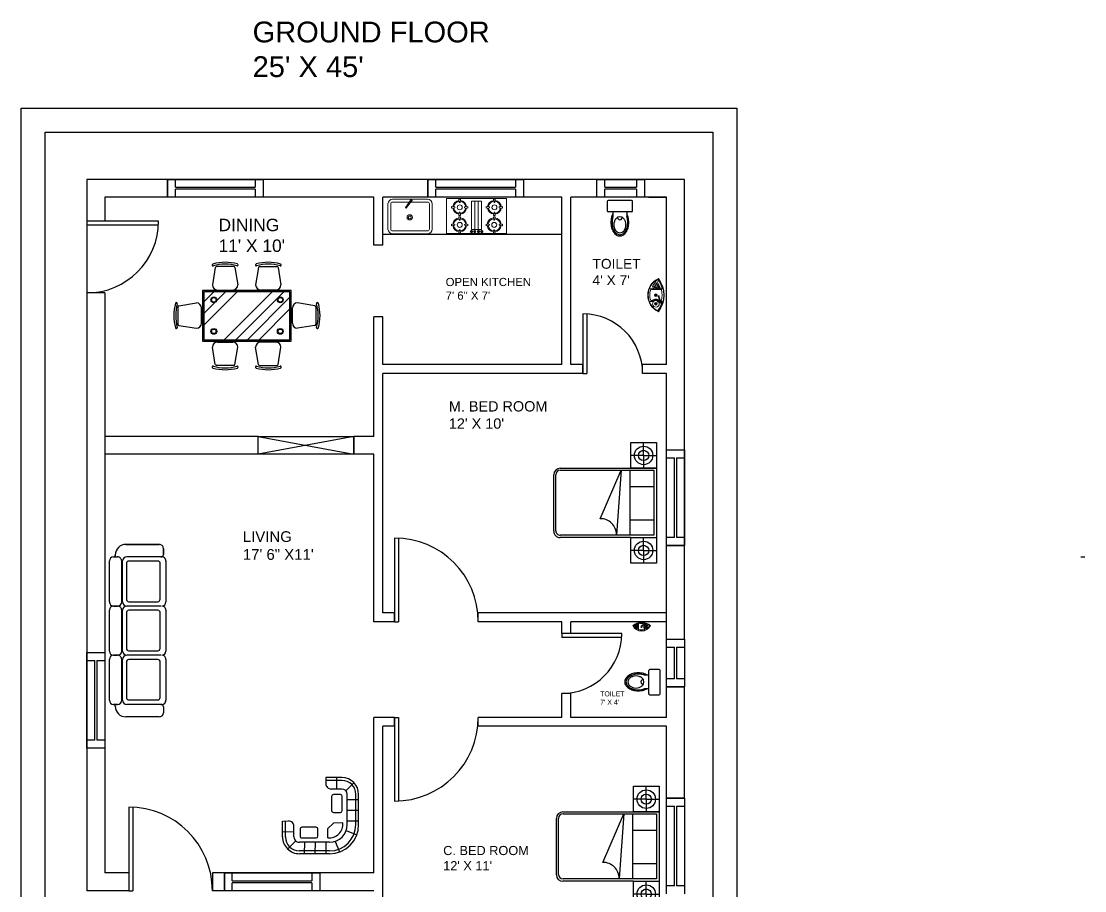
# Model space of a CAD drawing. Header units: inches. Extents: x 2776 to 3310, y 2223 to 2889.
# Drawn here: x 2776 to 3310, y 2452 to 2889 of the extents above; entities that cross this region are included whole.
import ezdxf

# ---------------------------------------------------------------- set-up
doc = ezdxf.new("R2010")
doc.units = ezdxf.units.IN
for name, color, linetype in [('doors', 5, 'Continuous'), ('venti', 1, 'Continuous'), ('windows', 3, 'Continuous')]:
    doc.layers.add(name, color=color, linetype=linetype)
doc.styles.get("Standard").update_dxf_attribs({"font": 'arial.ttf'})

# ---------------------------------------------------------------- blocks, each defined once
blk = doc.blocks.new('A$C44022395')
for p, q in [((0, 0.688), (0, 0.504)), ((0.487, 0.708), (0.02, 0.708)), ((0.507, 0.504), (0.507, 0.688)), ((0.487, 0.484), (0.02, 0.484)), ((0.113, 0.484), (0.113, 0.389)), ((0.389, 0.484), (0.389, 0.391)), ((0.252, 0.385), (0.207, 0.373)), ((0.296, 0.373), (0.252, 0.385)), ((0.195, 0.04), (0.252, 0.024)), ((0.207, 0.073), (0.252, 0.062)), ((0.252, 0.062), (0.296, 0.073)), ((0.252, 0.024), (0.308, 0.04))]:
    blk.add_line(p, q)
for centre, radius, start, end in [((0.02, 0.688), 0.02, 90, 180), ((0.487, 0.688), 0.02, 0, 90), ((0.02, 0.504), 0.02, 180, 270), ((0.366, 0.302), 0.291, 150.4483, 164.652), ((0.134, 0.302), 0.291, 15.348, 28.5058), ((0.487, 0.504), 0.02, 270, 0), ((0.478, 0.271), 0.407, 164.652, 180), ((0.478, 0.271), 0.407, 180, 195.348), ((0.48, 0.271), 0.386, 165.1916, 180), ((0.48, 0.271), 0.386, 180, 194.8084), ((0.367, 0.301), 0.269, 161.3359, 165.1916), ((0.346, 0.223), 0.215, 162.7734, 180), ((0.346, 0.223), 0.215, 180, 197.2266), ((0.3, 0.238), 0.166, 143.1832, 162.7734), ((0.27, 0.259), 0.13, 118.958, 143.1832), ((0.252, 0.369), 0.0451, 174.4043, 5.5957), ((0.233, 0.259), 0.13, 36.8168, 61.042), ((0.204, 0.238), 0.166, 17.2266, 36.8168), ((0.158, 0.223), 0.215, 0, 17.2266), ((0.158, 0.223), 0.215, 342.7734, 0), ((0.136, 0.301), 0.269, 14.8084, 19.6606), ((0.024, 0.271), 0.386, 0, 14.8084), ((0.024, 0.271), 0.386, 345.1916, 0), ((0.022, 0.271), 0.407, 0, 15.348), ((0.022, 0.271), 0.407, 344.652, 0), ((0.366, 0.24), 0.291, 195.348, 213.5296), ((0.367, 0.241), 0.269, 194.8084, 212.5477), ((0.295, 0.193), 0.206, 213.5296, 237.9903), ((0.296, 0.196), 0.185, 212.5477, 237.0167), ((0.3, 0.209), 0.166, 197.2266, 216.8168), ((0.27, 0.187), 0.13, 216.8168, 241.042), ((0.25, 0.122), 0.122, 237.9903, 270), ((0.25, 0.122), 0.122, 270, 302.0097), ((0.233, 0.187), 0.13, 298.958, 323.1832), ((0.207, 0.196), 0.185, 302.9833, 327.4523), ((0.205, 0.193), 0.206, 302.0097, 326.4704), ((0.204, 0.209), 0.166, 323.1832, 342.7734), ((0.136, 0.241), 0.269, 327.4523, 345.1916), ((0.134, 0.24), 0.291, 326.4704, 344.652)]:
    blk.add_arc(centre, radius, start, end)
blk = doc.blocks.new('A$C5B032A53')
at = {"lineweight": 5}
for p, q in [((60, 444), (509, 444)), ((286, 422), (224, 339)), ((296, 412), (236, 331)), ((0, 60), (0, 384)), ((36, 60), (36, 384)), ((60, 408), (275, 408)), ((224, 339), (236, 331)), ((293, 408), (509, 408)), ((533, 384), (533, 60)), ((569, 384), (569, 60)), ((509, 36), (60, 36)), ((509, 0), (60, 0))]:
    blk.add_line(p, q, dxfattribs=at)
for centre, radius in [((299, 426), 13.7), ((299, 426), 7.24), ((280, 211), 34), ((280, 211), 18)]:
    blk.add_circle(centre, radius, dxfattribs=at)
for centre, radius, start, end in [((60, 384), 60, 90, 180), ((509, 384), 60, 360, 90), ((60, 384), 24, 90, 180), ((509, 384), 24, 360, 90), ((60, 60), 60, 180, 270), ((60, 60), 24, 180, 270), ((509, 60), 24, 270, 0), ((509, 60), 60, 270, 0)]:
    blk.add_arc(centre, radius, start, end, dxfattribs=at)
blk = doc.blocks.new('A$C65997121')
for p, q in [((0, 1.5, -0.169), (0, 2, -0.169)), ((0, 2, -0.169), (0.5, 2, -0.169)), ((0, 1.5, -0.169), (0, 2, -0.169)), ((0, 2, -0.169), (0.5, 2, -0.169)), ((0.25, 1.75, -0.169), (0.25, 1.988, -0.169)), ((0.5, 2, -0.169), (1.755, 2, -0.169)), ((0.5, 2, -0.169), (1.512, 2, -0.169)), ((0.5, 2, -0.169), (1.512, 2, -0.169)), ((0.5, 0.125, -0.169), (0.5, 2, -0.169)), ((0.5, 2, -0.169), (0.5, 1.5, -0.169)), ((0.538, 1.488, -0.169), (0.538, 1.952, -0.169)), ((0.538, 1.952, -0.169), (1.805, 1.952, -0.169)), ((0.86, 1.952, -0.169), (0.86, 1.488, -0.169)), ((1.512, 2, -0.169), (2.35, 2, -0.169)), ((1.512, 2, -0.169), (2.35, 2, -0.169)), ((1.512, 1.952, -0.169), (1.512, 1.488, -0.169)), ((1.805, 1.952, -0.169), (1.805, 1.488, -0.169)), ((1.85, 2, -0.169), (2.35, 2, -0.169)), ((1.85, 1.5, -0.169), (1.85, 2, -0.169)), ((2.1, 1.75, -0.169), (2.1, 1.988, -0.169)), ((2.35, 2, -0.169), (2.35, 1.5, -0.169)), ((2.35, 2, -0.169), (2.35, 1.5, -0.169)), ((2.35, 2, -0.169), (2.35, 1.5, -0.169)), ((0.25, 1.75, -0.169), (0.012, 1.75, -0.169)), ((0.25, 1.75, -0.169), (0.25, 1.512, -0.169)), ((0.25, 1.75, -0.169), (0.488, 1.75, -0.169)), ((2.1, 1.75, -0.169), (1.862, 1.75, -0.169)), ((2.1, 1.75, -0.169), (2.338, 1.75, -0.169)), ((2.1, 1.75, -0.169), (2.1, 1.512, -0.169)), ((0.5, 1.5, -0.169), (0, 1.5, -0.169)), ((0.5, 1.5, -0.169), (0, 1.5, -0.169)), ((0.5, 0.125, -0.169), (0.5, 1.5, -0.169)), ((1.805, 1.488, -0.169), (0.538, 1.488, -0.169)), ((0.538, 0.128, -0.169), (0.538, 1.488, -0.169)), ((1.805, 1.488, -0.169), (1.805, 0.128, -0.169)), ((2.35, 1.5, -0.169), (1.85, 1.5, -0.169)), ((2.35, 1.5, -0.169), (1.85, 1.5, -0.169)), ((1.85, 1.5, -0.169), (1.85, 0.125, -0.169)), ((2.35, 1.5, -0.169), (1.85, 1.5, -0.169)), ((1.85, 1.5, -0.169), (1.85, 0.125, -0.169)), ((1.483, 0.905, -0.506), (0.538, 1.31, -0.506)), ((0.538, 1.31, -0.506), (1.797, 1.222, -0.506)), ((1.717, 0.04, -0.169), (0.625, 0.04, -0.169)), ((1.725, 0, -0.169), (0.625, 0, -0.169)), ((1.725, 0, -0.169), (0.625, 0, -0.169))]:
    blk.add_line(p, q)
for centre, radius in [((0.25, 1.75, -0.169), 0.18), ((2.1, 1.75, -0.169), 0.18), ((0.25, 1.75, -0.169), 0.1), ((2.1, 1.75, -0.169), 0.1)]:
    blk.add_circle(centre, radius)
for centre, radius, start, end in [((1.793, 0.911, -0.506), 0.311, 89.3268, 181.1229), ((0.625, 0.125, -0.169), 0.125, 179.9939, 269.9939), ((0.625, 0.125, -0.169), 0.125, 179.9939, 269.9939), ((0.625, 0.128, -0.169), 0.0875, 179.9939, 269.9939), ((1.717, 0.128, -0.169), 0.0875, 269.9939, 359.9939), ((1.725, 0.125, -0.169), 0.125, 269.9939, 359.9939), ((1.725, 0.125, -0.169), 0.125, 269.9939, 359.9939)]:
    blk.add_arc(centre, radius, start, end)
blk = doc.blocks.new('A$C0E9251F2')
for p, q in [((0.202, 0.69), (0.702, 0.69)), ((0.202, 0.69), (0.702, 0.69)), ((0.802, 0.69), (1.302, 0.69)), ((0.802, 0.69), (1.302, 0.69)), ((1.402, 0.69), (1.902, 0.69)), ((1.402, 0.69), (1.902, 0.69)), ((0.13, 0.618), (0.15, 0.618)), ((0.13, 0.618), (0.152, 0.618)), ((0.152, 0.64), (0.152, 0.59)), ((0.152, 0.59), (0.152, 0.64)), ((0.152, 0.618), (0.152, 0.64)), ((0.152, 0.64), (0.152, 0.618)), ((0.202, 0.54), (0.702, 0.54)), ((0.203, 0.528), (0.702, 0.528)), ((0.752, 0.64), (0.752, 0.59)), ((0.752, 0.59), (0.752, 0.64)), ((0.802, 0.54), (1.302, 0.54)), ((0.803, 0.528), (1.302, 0.528)), ((1.352, 0.64), (1.352, 0.59)), ((1.352, 0.59), (1.352, 0.64)), ((1.402, 0.54), (1.902, 0.54)), ((1.402, 0.528), (1.902, 0.528)), ((1.952, 0.64), (1.952, 0.59)), ((1.952, 0.64), (1.952, 0.618)), ((1.952, 0.618), (1.974, 0.618)), ((1.974, 0.618), (1.954, 0.618)), ((0, 0.081), (0, 0.488)), ((0, 0.081), (0, 0.488)), ((0.152, 0.061), (0.152, 0.478)), ((0.153, 0.061), (0.153, 0.478)), ((0.206, 0.452), (0.206, 0.1)), ((0.67, 0.482), (0.236, 0.482)), ((0.7, 0.1), (0.7, 0.452)), ((0.752, 0.061), (0.752, 0.478)), ((0.752, 0.061), (0.752, 0.478)), ((0.806, 0.452), (0.806, 0.1)), ((1.27, 0.482), (0.836, 0.482)), ((1.3, 0.1), (1.3, 0.452)), ((1.352, 0.061), (1.352, 0.478)), ((1.352, 0.061), (1.352, 0.478)), ((1.405, 0.452), (1.405, 0.1)), ((1.87, 0.482), (1.435, 0.482)), ((1.9, 0.1), (1.9, 0.452)), ((1.952, 0.061), (1.952, 0.478)), ((2.104, 0.081), (2.104, 0.488)), ((2.104, 0.488), (2.104, 0.081)), ((0.122, 0.031), (0.05, 0.031)), ((0.122, 0.031), (0.05, 0.031)), ((0.236, 0.07), (0.67, 0.07)), ((0.836, 0.07), (1.27, 0.07)), ((1.435, 0.07), (1.87, 0.07)), ((1.982, 0.031), (2.054, 0.031)), ((2.054, 0.031), (1.982, 0.031)), ((0.702, 0), (0.203, 0)), ((0.702, 0), (0.203, 0)), ((1.302, 0), (0.803, 0)), ((1.302, 0), (0.803, 0)), ((1.902, 0), (1.402, 0)), ((1.902, 0), (1.402, 0))]:
    blk.add_line(p, q)
for centre, radius, start, end in [((0.202, 0.64), 0.05, 90, 180), ((0.202, 0.64), 0.05, 90, 180), ((0.702, 0.64), 0.05, 0, 90), ((0.702, 0.64), 0.05, 0, 90), ((0.802, 0.64), 0.05, 90, 180), ((0.802, 0.64), 0.05, 90, 180), ((1.302, 0.64), 0.05, 0, 90), ((1.302, 0.64), 0.05, 0, 90), ((1.402, 0.64), 0.05, 90, 180), ((1.402, 0.64), 0.0495, 89.7806, 180.5298), ((1.902, 0.64), 0.05, 0, 90), ((1.902, 0.64), 0.05, 0, 90), ((0.13, 0.488), 0.13, 90, 180), ((0.13, 0.488), 0.13, 90, 180), ((0.202, 0.59), 0.05, 180, 270), ((0.203, 0.478), 0.05, 90, 180), ((0.702, 0.59), 0.05, 270, 0), ((0.702, 0.478), 0.05, 0, 90), ((0.802, 0.59), 0.05, 180, 270), ((0.803, 0.478), 0.05, 90, 180), ((1.302, 0.59), 0.05, 270, 0), ((1.302, 0.478), 0.05, 0, 90), ((1.402, 0.59), 0.05, 180, 270), ((1.402, 0.478), 0.05, 90, 180), ((1.902, 0.59), 0.05, 270, 0), ((1.902, 0.478), 0.05, 0, 90), ((1.974, 0.488), 0.13, 0, 90), ((1.974, 0.488), 0.13, 0, 90), ((0.236, 0.452), 0.03, 90, 180), ((0.67, 0.452), 0.03, 0, 90), ((0.836, 0.452), 0.03, 90, 180), ((1.27, 0.452), 0.03, 0, 90), ((1.435, 0.452), 0.03, 90, 180), ((1.87, 0.452), 0.03, 0, 90), ((0.05, 0.081), 0.05, 180, 270), ((0.05, 0.081), 0.05, 180, 270), ((0.122, 0.061), 0.03, 270, 0), ((0.122, 0.061), 0.03, 270, 0), ((0.203, 0.052), 0.0517, 169.8745, 269.229), ((0.203, 0.05), 0.05, 180, 270), ((0.236, 0.1), 0.03, 180, 270), ((0.67, 0.1), 0.03, 270, 0), ((0.702, 0.05), 0.05, 270, 0), ((0.702, 0.05), 0.05, 270, 0), ((0.803, 0.05), 0.0505, 180.5269, 269.7817), ((0.803, 0.05), 0.05, 180, 270), ((0.836, 0.1), 0.03, 180, 270), ((1.27, 0.1), 0.03, 270, 0), ((1.302, 0.05), 0.05, 270, 0), ((1.302, 0.05), 0.05, 270, 0), ((1.402, 0.05), 0.05, 180, 270), ((1.402, 0.05), 0.05, 180, 270), ((1.435, 0.1), 0.03, 180, 270), ((1.87, 0.1), 0.03, 270, 0), ((1.901, 0.051), 0.0515, 270.6673, 10.435), ((1.902, 0.05), 0.05, 270, 0), ((1.982, 0.061), 0.03, 180, 270), ((1.982, 0.061), 0.03, 180, 270), ((2.054, 0.081), 0.05, 270, 0), ((2.054, 0.081), 0.05, 270, 0)]:
    blk.add_arc(centre, radius, start, end)
blk = doc.blocks.new('A$C199426D1')
for p, q in [((-499, 362), (-544, 87)), ((-209, 379), (-479, 379)), ((-189, 362), (-144, 87)), ((183, 362), (138, 87)), ((203, 379), (473, 379)), ((492, 362), (538, 87)), ((-700, 0), (-700, -800)), ((700, 0), (-700, 0)), ((-464, 7), (-224, 7)), ((458, 7), (218, 7)), ((700, -800), (700, 0)), ((-680, -179), (-521, -20)), ((-680, -20), (-680, -780)), ((-680, -547), (-153, -20)), ((680, -20), (-680, -20)), ((-481, -164), (-337, -20)), ((-361, -780), (399, -20)), ((-177, -780), (583, -20)), ((7, -780), (680, -107)), ((680, -780), (680, -20)), ((-1090, -262), (-1090, -533)), ((-1073, -243), (-798, -197)), ((-718, -517), (-718, -277)), ((-680, -363), (-507, -190)), ((192, -780), (680, -292)), ((718, -517), (718, -277)), ((1073, -243), (798, -197)), ((1090, -262), (1090, -533)), ((-1073, -552), (-798, -597)), ((1073, -552), (798, -597)), ((-700, -800), (700, -800)), ((-680, -780), (680, -780)), ((-464, -814), (-224, -814)), ((458, -814), (218, -814)), ((-499, -1169), (-544, -894)), ((-189, -1169), (-144, -894)), ((183, -1169), (138, -894)), ((492, -1169), (538, -894)), ((-209, -1186), (-479, -1186)), ((203, -1186), (473, -1186))]:
    blk.add_line(p, q)
for centre, radius in [((-523, -148), 45.4), ((-523, -148), 35.4), ((527, -148), 45.4), ((527, -148), 35.4), ((-523, -646), 45.4), ((-523, -646), 35.4), ((527, -646), 45.4), ((527, -646), 35.4)]:
    blk.add_circle(centre, radius)
for centre, radius, start, end in [((-534, 403), 15, 105.4901, 284.2842), ((-344, -280), 724, 74.4701, 105.577), ((-344, -280), 694, 74.4325, 105.5675), ((-479, 359), 20, 90, 170.6717), ((-209, 359), 20, 9.3283, 90), ((-154, 403), 15, 255.7158, 74.5099), ((148, 403), 15, 105.4901, 284.2842), ((338, -280), 724, 74.423, 105.5299), ((338, -280), 694, 74.4325, 105.5675), ((203, 359), 20, 90, 170.6717), ((473, 359), 20, 9.3283, 90), ((528, 403), 15, 255.7158, 74.5099), ((-464, 87), 80, 180, 270), ((-224, 87), 80, 270, 0), ((218, 87), 80, 180, 270), ((458, 87), 80, 270, 0), ((-431, -397), 724, 164.4701, 195.577), ((-1114, -207), 15, 345.7158, 164.5099), ((-431, -397), 694, 164.4325, 195.5675), ((-1070, -262), 20, 99.3283, 180), ((-798, -277), 80, 0, 90), ((798, -277), 80, 90, 180), ((1070, -262), 20, 0, 80.6717), ((1114, -207), 15, 15.4901, 194.2842), ((431, -397), 694, 344.4325, 15.5675), ((431, -397), 724, 344.423, 15.5299), ((-1114, -587), 15, 195.4901, 14.2842), ((-1070, -533), 20, 180, 260.6717), ((-798, -517), 80, 270, 0), ((798, -517), 80, 180, 270), ((1070, -533), 20, 279.3283, 0), ((1114, -587), 15, 165.7158, 344.5099), ((-464, -894), 80, 90, 180), ((-224, -894), 80, 0, 90), ((218, -894), 80, 90, 180), ((458, -894), 80, 0, 90), ((-479, -1166), 20, 189.3283, 270), ((-209, -1166), 20, 270, 350.6717), ((203, -1166), 20, 189.3283, 270), ((473, -1166), 20, 270, 350.6717), ((-534, -1210), 15, 75.7158, 254.5099), ((-344, -527), 724, 254.423, 285.5299), ((-344, -527), 694, 254.4325, 285.5675), ((-154, -1210), 15, 285.4901, 104.2842), ((148, -1210), 15, 75.7158, 254.5099), ((338, -527), 724, 254.4701, 285.577), ((338, -527), 694, 254.4325, 285.5675), ((528, -1210), 15, 285.4901, 104.2842)]:
    blk.add_arc(centre, radius, start, end)
blk = doc.blocks.new('A$C0BCD5431')
at = {"linetype": 'Continuous'}
for p, q in [((2628, 4268), (940, 4268)), ((742, 3540), (290, 3993)), ((2628, 4108), (940, 4108)), ((2628, 3628), (940, 3628)), ((2957, 3573), (3201, 4165)), ((0, 3328), (0, 2432)), ((160, 3328), (160, 2431)), ((640, 3328), (640, 2730)), ((952, 3249), (952, 2849)), ((1852, 3349), (1052, 3349)), ((1952, 2849), (1952, 3249)), ((3573, 2957), (4165, 3201)), ((1052, 2749), (1852, 2749)), ((2545, 2855), (2855, 2545)), ((3628, 2628), (3628, 940)), ((4108, 2628), (4108, 940)), ((4268, 2628), (4268, 940)), ((2780, 1880), (2780, 1080)), ((3280, 1980), (2880, 1980)), ((3380, 1080), (3380, 1880)), ((3328, 640), (2730, 640)), ((2880, 980), (3280, 980)), ((3540, 742), (3993, 290)), ((3328, 160), (2431, 160)), ((3328, 0), (2432, 0))]:
    blk.add_line(p, q, dxfattribs=at)
for p, q in [((1236, 4268), (1240, 3628)), ((1836, 4268), (1840, 3628)), ((2436, 4268), (2440, 3628)), ((15, 3032), (655, 3028)), ((2542, 3373), (2545, 2855)), ((0, 2432), (338, 2430)), ((3373, 2542), (2855, 2545)), ((4268, 2436), (3628, 2440)), ((4268, 1836), (3628, 1840)), ((4268, 1236), (3628, 1240)), ((3032, 15), (3028, 655)), ((2432, 0), (2430, 338))]:
    blk.add_line(p, q)
for centre, radius, start, end in [((940, 3328), 940, 90, 180), ((2628, 2628), 1640, 0, 90), ((940, 3328), 780, 90, 180), ((940, 3328), 300, 90, 180), ((2628, 2628), 1480, 0, 90), ((2628, 2628), 1000, 0, 90), ((1052, 3249), 100, 90, 180), ((1852, 3249), 100, 0, 90), ((2628, 2628), 750, 353.36007, 96.63993), ((340, 2730), 300, 269.64814, 0), ((1052, 2849), 100, 180, 270), ((1852, 2849), 100, 270, 0), ((2880, 1880), 100, 90, 180), ((3280, 1880), 100, 0, 90), ((2730, 340), 300, 90, 180.35186), ((2880, 1080), 100, 180, 270), ((3280, 1080), 100, 270, 0), ((3328, 940), 300, 270, 0), ((3328, 940), 780, 270, 0), ((3328, 940), 940, 270, 0)]:
    blk.add_arc(centre, radius, start, end, dxfattribs=at)
blk = doc.blocks.new('A$C57CF26DA')
at = {"lineweight": 5}
for p, q in [((0, 0), (0, 420)), ((720, 420), (0, 420)), ((167, 413), (147, 413)), ((147, 413), (152, 373)), ((162, 373), (167, 413)), ((300, 391), (300, 49)), ((300, 391), (420, 391)), ((340, 391), (340, 49)), ((380, 391), (380, 49)), ((420, 391), (420, 49)), ((584, 413), (564, 413)), ((564, 413), (569, 373)), ((579, 373), (584, 413)), ((720, 0), (720, 420)), ((99, 320), (59, 325)), ((59, 325), (59, 305)), ((59, 305), (99, 310)), ((99, 310), (99, 320)), ((152, 257), (147, 217)), ((152, 373), (162, 373)), ((162, 257), (152, 257)), ((167, 217), (162, 257)), ((255, 325), (215, 320)), ((215, 320), (215, 310)), ((215, 310), (255, 305)), ((255, 305), (255, 325)), ((516, 320), (476, 325)), ((476, 325), (476, 305)), ((476, 305), (516, 310)), ((516, 310), (516, 320)), ((569, 257), (564, 217)), ((569, 373), (579, 373)), ((579, 257), (569, 257)), ((584, 217), (579, 257)), ((672, 325), (632, 320)), ((632, 320), (632, 310)), ((632, 310), (672, 305)), ((672, 305), (672, 325)), ((147, 217), (167, 217)), ((167, 203), (147, 203)), ((147, 203), (152, 163)), ((152, 163), (162, 163)), ((162, 163), (167, 203)), ((581, 203), (561, 203)), ((561, 203), (566, 163)), ((564, 217), (584, 217)), ((566, 163), (576, 163)), ((576, 163), (581, 203)), ((99, 110), (59, 115)), ((59, 115), (59, 95)), ((59, 95), (99, 100)), ((99, 100), (99, 110)), ((152, 47), (147, 7)), ((147, 7), (167, 7)), ((162, 47), (152, 47)), ((167, 7), (162, 47)), ((255, 115), (215, 110)), ((215, 110), (215, 100)), ((215, 100), (255, 95)), ((255, 95), (255, 115)), ((302, 39), (295, 39)), ((295, 39), (295, 11)), ((295, 11), (302, 11)), ((420, 49), (300, 49)), ((302, 11), (302, 39)), ((341, 39), (334, 39)), ((334, 39), (334, 11)), ((334, 11), (341, 11)), ((341, 11), (341, 39)), ((380, 11), (380, 39)), ((380, 39), (386, 39)), ((386, 11), (380, 11)), ((386, 39), (386, 11)), ((419, 11), (419, 39)), ((419, 39), (426, 39)), ((426, 11), (419, 11)), ((426, 39), (426, 11)), ((513, 110), (473, 115)), ((473, 115), (473, 95)), ((473, 95), (513, 100)), ((513, 100), (513, 110)), ((566, 47), (561, 7)), ((561, 7), (581, 7)), ((576, 47), (566, 47)), ((581, 7), (576, 47)), ((669, 115), (629, 110)), ((629, 110), (629, 100)), ((629, 100), (669, 95)), ((669, 95), (669, 115)), ((720, 0), (0, 0))]:
    blk.add_line(p, q, dxfattribs=at)
for centre in [(157, 315), (574, 315), (157, 105), (571, 105)]:
    blk.add_circle(centre, 30, dxfattribs=at)
for centre, radius, start, end in [((157, 315), 83, 95.5849, 174.4151), ((157, 315), 73, 95.3738, 174.6262), ((157, 315), 73, 5.3738, 84.6262), ((157, 315), 83, 5.5849, 84.4151), ((574, 315), 83, 95.5849, 174.4151), ((574, 315), 73, 95.3738, 174.6262), ((574, 315), 73, 5.3738, 84.6262), ((574, 315), 83, 5.5849, 84.4151), ((157, 315), 83, 185.5849, 264.4151), ((157, 315), 73, 185.3738, 264.6262), ((157, 315), 73, 275.3738, 354.6262), ((157, 315), 83, 275.5849, 354.4151), ((574, 315), 83, 185.5849, 264.4151), ((574, 315), 73, 185.3738, 264.6262), ((574, 315), 73, 275.3738, 354.6262), ((574, 315), 83, 275.5849, 354.4151), ((157, 105), 83, 95.5849, 174.4151), ((157, 105), 73, 95.3738, 174.6262), ((157, 105), 73, 5.3738, 84.6262), ((157, 105), 83, 5.5849, 84.4151), ((571, 105), 83, 95.5849, 174.4151), ((571, 105), 73, 95.3738, 174.6262), ((571, 105), 73, 5.3738, 84.6262), ((571, 105), 83, 5.5849, 84.4151), ((157, 105), 83, 185.5849, 264.4151), ((157, 105), 73, 185.3738, 264.6262), ((157, 105), 73, 275.3738, 354.6262), ((157, 105), 83, 275.5849, 354.4151), ((298, 25), 13.7, 104.4775, 255.5225), ((298, 25), 13.7, 284.4775, 75.5225), ((337, 25), 13.7, 104.4775, 255.5225), ((337, 25), 13.7, 284.4775, 75.5225), ((383, 25), 13.7, 104.4775, 255.5225), ((383, 25), 13.7, 284.4775, 75.5225), ((422, 25), 13.7, 104.4775, 255.5225), ((422, 25), 13.7, 284.4775, 75.5225), ((571, 105), 83, 185.5849, 264.4151), ((571, 105), 73, 185.3738, 264.6262), ((571, 105), 73, 275.3738, 354.6262), ((571, 105), 83, 275.5849, 354.4151)]:
    blk.add_arc(centre, radius, start, end, dxfattribs=at)
blk = doc.blocks.new('A$C4EC35A50')
at = {"lineweight": 5}
for p, q in [((327, 455), (327, 77)), ((352, 435), (352, 94)), ((585, 364), (707, 400)), ((713, 380), (591, 344)), ((696, 435), (696, 397)), ((696, 375), (696, 364)), ((721, 455), (721, 405)), ((721, 382), (721, 359)), ((696, 154), (696, 94)), ((721, 159), (721, 77))]:
    blk.add_line(p, q, dxfattribs=at)
for centre, radius in [((524, 259), 41.9), ((524, 259), 34.4), ((524, 259), 5.37), ((796, 259), 41.9), ((796, 259), 34.4), ((796, 259), 5.37)]:
    blk.add_circle(centre, radius, dxfattribs=at)
for centre, radius, start, end in [((524, -334), 853, 52.0836, 127.9164), ((524, 573), 574, 204.0446, 335.9554), ((524, -334), 838, 52.8944, 127.1056), ((524, -334), 813, 104.0281, 127.4339), ((524, -334), 763, 104.9686, 126.0116), ((469, -370), 763, 100.6933, 121.0116), ((524, -334), 713, 106.046, 126.0451), ((524, -334), 788, 77.3876, 102.6124), ((560, 346), 13.9, 90.822, 299.8269), ((561, 346), 8.12, 95.2013, 257.2821), ((559, 460), 100, 270.822, 285.3244), ((617, 247), 100, 105.3245, 119.8269), ((565, 348), 7.59, 347.2607, 46.5135), ((796, 259), 145, 133.5444, 226.4556), ((796, 259), 125, 126.7908, 233.2092), ((796, 259), 105, 127.8342, 112.2822), ((680, 496), 100, 285.3244, 308.8115), ((739, 284), 100, 92.497, 105.3245), ((711, 429), 29.3, 284.6845, 313.1915), ((524, -334), 813, 52.8944, 75.9719), ((731, 358), 29.3, 83.0886, 106.8308), ((266, 404), 470, 347.7825, 359.6706), ((462, 398), 277, 347.0726, 359.0727), ((755, 403), 20, 327.5607, 183.6234), ((1188, 181), 466, 153.1086, 165.0399), ((756, 402), 16.2, 193.7669, 306.9935), ((1013, 270), 275, 154.8022, 166.8635), ((524, 573), 559, 205.2548, 334.7452), ((472, -368), 713, 101.7534, 121.0451), ((524, -334), 663, 107.2933, 125.6768), ((476, -365), 663, 102.9586, 120.6768), ((524, -334), 613, 108.755, 124.7948), ((479, -362), 613, 104.3461, 119.7948), ((524, -334), 563, 110.4929, 123.2213), ((482, -359), 563, 105.9677, 118.2213), ((524, 573), 509, 250.2414, 289.7586), ((731, 304), 6.64, 167.4821, 343.7019), ((731, 305), 4.91, 229.0894, 312.0726)]:
    blk.add_arc(centre, radius, start, end, dxfattribs=at)
at = {"lineweight": 5, "extrusion": (1.66533e-16, -8.32667e-17, -1)}
for centre in [(504, 259), (776, 259)]:
    blk.add_ellipse(centre, major_axis=(14.5, 0), ratio=0.137964, dxfattribs=at)
at = {"lineweight": 5, "extrusion": (1.249e-16, 2.16333e-16, -1)}
for centre in [(507, 269), (778, 269)]:
    blk.add_ellipse(centre, major_axis=(12.6, -7.2), ratio=0.137964, dxfattribs=at)
at = {"lineweight": 5, "extrusion": (-7.43708e-18, 1.23904e-16, -1)}
for centre in [(507, 249), (778, 249)]:
    blk.add_ellipse(centre, major_axis=(12.6, 7.2), ratio=0.137964, dxfattribs=at)
at = {"lineweight": 5, "extrusion": (-6.83926e-17, -1.03585e-16, -1)}
for centre in [(514, 276), (786, 276)]:
    blk.add_ellipse(centre, major_axis=(7.2, -12.6), ratio=0.137964, dxfattribs=at)
at = {"lineweight": 5, "extrusion": (3.64274e-16, -1.46215e-16, -1)}
blk.add_ellipse((514, 242), major_axis=(7.2, 12.6), ratio=0.137964, dxfattribs=at)
at = {"lineweight": 5, "extrusion": (5.55112e-17, -5.55112e-17, -1)}
for centre in [(524, 279), (796, 279)]:
    blk.add_ellipse(centre, major_axis=(0, -14.5), ratio=0.137964, dxfattribs=at)
at = {"lineweight": 5, "extrusion": (-4.996e-16, -5.55112e-17, -1)}
for centre in [(524, 239), (796, 239)]:
    blk.add_ellipse(centre, major_axis=(0, 14.5), ratio=0.137964, dxfattribs=at)
at = {"lineweight": 5, "extrusion": (-4.32667e-16, 2.498e-16, -1)}
for centre in [(534, 276), (806, 276)]:
    blk.add_ellipse(centre, major_axis=(-7.2, -12.6), ratio=0.137964, dxfattribs=at)
at = {"lineweight": 5, "extrusion": (-2.68126e-16, -9.07038e-17, -1)}
for centre in [(534, 242), (806, 242)]:
    blk.add_ellipse(centre, major_axis=(-7.2, 12.6), ratio=0.137964, dxfattribs=at)
at = {"lineweight": 5, "extrusion": (2.34926e-16, -1.84859e-16, -1)}
for centre in [(541, 269), (813, 269)]:
    blk.add_ellipse(centre, major_axis=(-12.6, -7.2), ratio=0.137964, dxfattribs=at)
at = {"lineweight": 5, "extrusion": (-1.85856e-16, 1.11556e-17, -1)}
for centre in [(541, 249), (813, 249)]:
    blk.add_ellipse(centre, major_axis=(-12.6, 7.2), ratio=0.137964, dxfattribs=at)
at = {"lineweight": 5, "extrusion": (2.22045e-16, -5.55112e-17, -1)}
for centre in [(544, 259), (816, 259)]:
    blk.add_ellipse(centre, major_axis=(-14.5, 0), ratio=0.137964, dxfattribs=at)
at = {"lineweight": 5, "extrusion": (1.23904e-16, -7.43708e-18, -1)}
blk.add_ellipse((786, 242), major_axis=(7.2, 12.6), ratio=0.137964, dxfattribs=at)

msp = doc.modelspace()

# ---------------------------------------------------------------- linework, layer by layer
at = {"layer": 'doors'}
for p, q in [((2845.2, 2788.34), (2809.2, 2788.34)), ((2809.2, 2788.34), (2809.2, 2752.34)), ((2845.2, 2786.34), (2809.2, 2786.34)), ((3058.2, 2741.84), (3058.2, 2711.84)), ((3060.2, 2741.84), (3060.2, 2711.84)), ((3058.2, 2711.84), (3060.2, 2711.84)), ((2895.2, 2680.34), (2943.2, 2680.34)), ((2895.2, 2671.34), (2895.2, 2680.34)), ((2895.2, 2680.34), (2943.2, 2671.34)), ((2943.2, 2680.34), (2895.2, 2671.34)), ((2943.2, 2680.34), (2943.2, 2671.34)), ((2943.2, 2671.34), (2895.2, 2671.34)), ((3077.7, 2581.34), (3047.7, 2581.34)), ((3047.7, 2581.34), (3047.7, 2579.34)), ((3077.7, 2579.34), (3047.7, 2579.34)), ((2963.7, 2539.34), (2963.7, 2497.34)), ((2963.7, 2539.34), (2965.7, 2539.34)), ((2965.7, 2539.34), (2965.7, 2497.34))]:
    msp.add_line(p, q, dxfattribs=at)
at = {"layer": 'doors', "color": 5}
for p, q in [((2963.7, 2629.34), (2963.7, 2587.34)), ((2965.7, 2629.34), (2965.7, 2587.34)), ((2963.7, 2587.34), (2965.7, 2587.34)), ((2830.2, 2494.34), (2830.2, 2452.34)), ((2832.2, 2494.34), (2832.2, 2452.34)), ((2830.2, 2452.34), (2832.2, 2452.34))]:
    msp.add_line(p, q, dxfattribs=at)
at = {"layer": 'doors'}
for centre, radius, start, end in [((2809.2, 2788.34), 36, 270, 0), ((3058.2, 2711.84), 30, 0, 90), ((3047.7, 2581.34), 30, 270, 0), ((2963.7, 2539.34), 42, 270, 0)]:
    msp.add_arc(centre, radius, start, end, dxfattribs=at)
at = {"layer": 'doors', "color": 5}
for centre, start, end in [((2963.7, 2587.34), 0, 90), ((3310.11, 2661.82), 267.2706, 270), ((2830.2, 2452.34), 0, 90)]:
    msp.add_arc(centre, 42, start, end, dxfattribs=at)
at = {"layer": 'venti', "color": 0}
for p, q in [((2776.26, 2845.02), (3135.46, 2845.02)), ((2776.26, 2223.37), (2776.26, 2845.02)), ((3135.46, 2845.02), (3135.46, 2235.84)), ((2788.26, 2833.02), (3123.46, 2833.02)), ((2788.26, 2235.84), (2788.26, 2833.02)), ((3123.46, 2833.02), (3123.46, 2235.84)), ((3091.19, 2800.34), (3100.19, 2800.34)), ((2957.7, 2781.74), (3047.7, 2781.74))]:
    msp.add_line(p, q, dxfattribs=at)
at = {"layer": 'venti'}
for p, q in [((3065.17, 2800.34), (3065.17, 2809.34)), ((3065.17, 2809.34), (3089.17, 2809.34)), ((3069.17, 2805.34), (3069.17, 2809.34)), ((3085.17, 2809.34), (3085.17, 2805.34)), ((3089.17, 2809.34), (3089.17, 2800.34)), ((3069.17, 2805.34), (3085.17, 2805.34)), ((3069.17, 2800.34), (3069.17, 2804.34)), ((3085.17, 2804.34), (3069.17, 2804.34)), ((3085.17, 2804.34), (3085.17, 2800.34)), ((3089.17, 2800.34), (3065.17, 2800.34)), ((3100.2, 2578.64), (3109.2, 2578.64)), ((3100.2, 2578.64), (3109.2, 2578.64)), ((3100.2, 2554.64), (3100.2, 2578.64)), ((3109.2, 2578.64), (3109.2, 2554.64)), ((3100.2, 2574.64), (3104.2, 2574.64)), ((3104.2, 2558.64), (3104.2, 2574.64)), ((3105.2, 2574.64), (3105.2, 2558.64)), ((3105.2, 2574.64), (3109.2, 2574.64)), ((3104.2, 2558.64), (3100.2, 2558.64)), ((3109.2, 2558.64), (3105.2, 2558.64)), ((3100.2, 2554.64), (3109.2, 2554.64)), ((3109.2, 2554.64), (3100.2, 2554.64))]:
    msp.add_line(p, q, dxfattribs=at)
at = {"layer": 'windows', "color": 0}
for p, q in [((3109.2, 2809.34), (2809.2, 2809.34)), ((2809.2, 2809.34), (2809.2, 2788.34)), ((2849.62, 2809.34), (2849.62, 2800.34)), ((2897.62, 2809.34), (2897.62, 2800.34)), ((2980.31, 2809.34), (2980.31, 2800.34)), ((3028.31, 2809.34), (3028.31, 2800.34)), ((3109.2, 2578.64), (3109.2, 2809.34)), ((2818.2, 2800.34), (2818.2, 2788.34)), ((2953.2, 2800.34), (2818.2, 2800.34)), ((2953.2, 2776.34), (2953.2, 2800.34)), ((2957.7, 2776.34), (2957.7, 2800.34)), ((3047.7, 2800.34), (2957.7, 2800.34)), ((3047.7, 2716.34), (3047.7, 2800.34)), ((3100.2, 2800.34), (3052.2, 2800.34)), ((3052.2, 2716.34), (3052.2, 2800.34)), ((3100.2, 2716.34), (3100.2, 2800.34)), ((2818.2, 2788.34), (2809.2, 2788.34)), ((2957.7, 2776.34), (2953.2, 2776.34)), ((2818.2, 2752.34), (2809.2, 2752.34)), ((2809.2, 2752.34), (2809.2, 2452.34)), ((2818.2, 2752.34), (2818.2, 2461.34)), ((2953.2, 2680.34), (2953.2, 2740.34)), ((2957.7, 2740.34), (2953.2, 2740.34)), ((2957.7, 2716.34), (2957.7, 2740.34)), ((3047.7, 2716.34), (2957.7, 2716.34)), ((3058.2, 2716.34), (3052.2, 2716.34)), ((3058.2, 2711.84), (3058.2, 2716.34)), ((3100.2, 2716.34), (3088.2, 2716.34)), ((3088.2, 2711.84), (3088.2, 2716.34)), ((2957.7, 2591.84), (2957.7, 2711.84)), ((3058.2, 2711.84), (2957.7, 2711.84)), ((3100.2, 2711.84), (3088.2, 2711.84)), ((3100.2, 2578.64), (3100.2, 2711.84)), ((2895.2, 2680.34), (2818.2, 2680.34)), ((2895.2, 2671.34), (2895.2, 2680.34)), ((2953.2, 2680.34), (2943.2, 2680.34)), ((2943.2, 2671.34), (2943.2, 2680.34)), ((2895.2, 2671.34), (2818.2, 2671.34)), ((2953.2, 2671.34), (2943.2, 2671.34)), ((2953.2, 2587.34), (2953.2, 2671.34)), ((3100.2, 2673.54), (3109.2, 2673.54)), ((3100.2, 2625.54), (3109.2, 2625.54)), ((2963.7, 2591.84), (2957.7, 2591.84)), ((2963.7, 2587.34), (2963.7, 2591.84)), ((3100.2, 2591.84), (3005.7, 2591.84)), ((3005.7, 2587.34), (3005.7, 2591.84)), ((2963.7, 2587.34), (2953.2, 2587.34)), ((3047.7, 2587.34), (3005.7, 2587.34)), ((3047.7, 2581.34), (3047.7, 2587.34)), ((3100.2, 2587.34), (3052.2, 2587.34)), ((3052.2, 2581.34), (3052.2, 2587.34)), ((3052.2, 2581.34), (3047.7, 2581.34)), ((2809.2, 2571.91), (2818.2, 2571.91)), ((3100.2, 2539.34), (3100.2, 2554.64)), ((3109.2, 2498.84), (3109.2, 2554.64)), ((3047.7, 2539.34), (3047.7, 2551.34)), ((3052.2, 2551.34), (3047.7, 2551.34)), ((3052.2, 2539.34), (3052.2, 2551.34)), ((2953.2, 2461.34), (2953.2, 2539.34)), ((2963.7, 2539.34), (2953.2, 2539.34)), ((2963.7, 2534.84), (2963.7, 2539.34)), ((3047.7, 2539.34), (3005.7, 2539.34)), ((3005.7, 2534.84), (3005.7, 2539.34)), ((3100.2, 2539.34), (3052.2, 2539.34)), ((2963.7, 2534.84), (2957.7, 2534.84)), ((2957.7, 2402.84), (2957.7, 2534.84)), ((3100.2, 2534.84), (3005.7, 2534.84)), ((3100.2, 2498.84), (3100.2, 2534.84)), ((2809.2, 2520.75), (2809.2, 2511.75)), ((2809.2, 2520.75), (2809.2, 2511.75)), ((3109.2, 2498.84), (3100.2, 2498.84)), ((3100.2, 2498.84), (3109.2, 2498.84)), ((2830.2, 2461.34), (2818.2, 2461.34)), ((2830.2, 2461.34), (2830.2, 2452.34)), ((2953.2, 2461.34), (2872.2, 2461.34)), ((2872.2, 2461.34), (2872.2, 2452.34)), ((2878.2, 2461.34), (2878.2, 2452.34)), ((2926.2, 2461.34), (2926.2, 2452.34)), ((2830.2, 2452.34), (2809.2, 2452.34)), ((2953.2, 2452.34), (2872.2, 2452.34))]:
    msp.add_line(p, q, dxfattribs=at)
at = {"layer": 'windows'}
for p, q in [((2849.62, 2809.34), (2897.62, 2809.34)), ((2849.62, 2800.34), (2849.62, 2809.34)), ((2853.62, 2805.34), (2853.62, 2809.34)), ((2893.62, 2809.34), (2893.62, 2805.34)), ((2897.62, 2809.34), (2897.62, 2800.34)), ((2980.31, 2809.34), (3028.31, 2809.34)), ((2980.31, 2800.34), (2980.31, 2809.34)), ((2984.31, 2805.34), (2984.31, 2809.34)), ((3024.31, 2809.34), (3024.31, 2805.34)), ((3028.31, 2809.34), (3028.31, 2800.34)), ((2853.62, 2805.34), (2893.62, 2805.34)), ((2893.62, 2804.34), (2853.62, 2804.34)), ((2853.62, 2800.34), (2853.62, 2804.34)), ((2893.62, 2804.34), (2893.62, 2800.34)), ((2984.31, 2805.34), (3024.31, 2805.34)), ((3024.31, 2804.34), (2984.31, 2804.34)), ((2984.31, 2800.34), (2984.31, 2804.34)), ((3024.31, 2804.34), (3024.31, 2800.34)), ((2897.62, 2800.34), (2849.62, 2800.34)), ((3028.31, 2800.34), (2980.31, 2800.34)), ((3100.2, 2625.54), (3100.2, 2673.54)), ((3100.2, 2673.54), (3109.2, 2673.54)), ((3100.2, 2669.54), (3104.2, 2669.54)), ((3104.2, 2629.54), (3104.2, 2669.54)), ((3105.2, 2669.54), (3109.2, 2669.54)), ((3105.2, 2669.54), (3105.2, 2629.54)), ((3109.2, 2673.54), (3109.2, 2625.54)), ((3104.2, 2629.54), (3100.2, 2629.54)), ((3109.2, 2629.54), (3105.2, 2629.54)), ((3109.2, 2625.54), (3100.2, 2625.54)), ((2809.2, 2523.91), (2809.2, 2571.91)), ((2809.2, 2571.91), (2818.2, 2571.91)), ((2809.2, 2567.91), (2813.2, 2567.91)), ((2813.2, 2527.91), (2813.2, 2567.91)), ((2814.2, 2567.91), (2818.2, 2567.91)), ((2814.2, 2567.91), (2814.2, 2527.91)), ((2818.2, 2571.91), (2818.2, 2523.91)), ((2813.2, 2527.91), (2809.2, 2527.91)), ((2818.2, 2527.91), (2814.2, 2527.91)), ((2818.2, 2523.91), (2809.2, 2523.91)), ((3100.2, 2450.84), (3100.2, 2498.84)), ((3100.2, 2498.84), (3109.2, 2498.84)), ((3109.2, 2498.84), (3109.2, 2450.84)), ((3100.2, 2494.84), (3104.2, 2494.84)), ((3104.2, 2454.84), (3104.2, 2494.84)), ((3105.2, 2494.84), (3109.2, 2494.84)), ((3105.2, 2494.84), (3105.2, 2454.84)), ((2878.2, 2461.34), (2926.2, 2461.34)), ((2878.2, 2452.34), (2878.2, 2461.34)), ((2882.2, 2457.34), (2882.2, 2461.34)), ((2922.2, 2461.34), (2922.2, 2457.34)), ((2926.2, 2461.34), (2926.2, 2452.34)), ((2882.2, 2457.34), (2922.2, 2457.34)), ((2922.2, 2456.34), (2882.2, 2456.34)), ((2882.2, 2452.34), (2882.2, 2456.34)), ((2922.2, 2456.34), (2922.2, 2452.34)), ((2926.2, 2452.34), (2878.2, 2452.34)), ((3104.2, 2454.84), (3100.2, 2454.84)), ((3109.2, 2454.84), (3105.2, 2454.84))]:
    msp.add_line(p, q, dxfattribs=at)

# ---------------------------------------------------------------- block references
for name, p, xscale, yscale, zscale in [('A$C5B032A53', (2960.35, 2782.04), 0.03897077247231224, 0.03897077247231224, 0.03897077247231224), ('A$C57CF26DA', (2989.79, 2782.11), 0.04181716857179919, 0.04181716857179919, 0.04181716857179919), ('A$C199426D1', (2889.54, 2753.58), 0.03178793782784462, 0.03178793782784462, 0.03178793782784462), ('A$C4EC35A50', (3083.21, 2582.64), 0.008468729314377359, 0.008468729314377359, 0.008468729314377359)]:
    msp.add_blockref(name, p, dxfattribs=dict(xscale=xscale, yscale=yscale, zscale=zscale))
at = {"color": 7, "xscale": 25.0605875489153, "yscale": 25.0605875489153, "zscale": 25.0605875489153}
msp.add_blockref('A$C44022395', (3070.46, 2780.93), dxfattribs=at)
for name, p, xscale, yscale, zscale, rotation in [('A$C4EC35A50', (3090.74, 2759.57), 0.01589384846493025, 0.01589384846493025, 0.01589384846493025, 270), ('A$C65997121', (3043.59, 2677.21, 4.35), 25.76096451326764, 25.76096451326764, 25.76096451326764, 269.9999999999991), ('A$C0E9251F2', (2848.88, 2539.58), 41.13653955464533, 41.13653955464533, 41.13653955464533, 89.99999999999977), ('A$C0BCD5431', (2907.44, 2509.09), 0.00894800706066126, 0.00894800706066126, 0.00894800706066126, 270), ('A$C65997121', (3044.92, 2504.73, 4.35), 25.76096451326764, 25.76096451326764, 25.76096451326764, 269.9999999999997)]:
    msp.add_blockref(name, p, dxfattribs=dict(xscale=xscale, yscale=yscale, zscale=zscale, rotation=rotation))
at = {"color": 7, "xscale": 25.0605875489153, "yscale": 25.0605875489153, "zscale": 25.0605875489153, "rotation": 270}
msp.add_blockref('A$C44022395', (3079.21, 2563.42), dxfattribs=at)

# ---------------------------------------------------------------- texts
at = {"color": 0, "attachment_point": 1}
for s, width, gutter_width, heights, insert, char_height in [("GROUND FLOOR\\P25' X 45'", 1109.5883, 52.17, [0], (2892.39, 2888.5), 10.4332), ("DINING\\P11' X 10'", 171.0393, 31.2, [0], (2875.28, 2789.56), 6.241), ("TOILET\\P\\pxtr0;4' X 7'", 29.6868, 24.72, [15.96], (3063.01, 2769.42), 4.9447), ('OPEN KITCHEN\\P7\' 6" X 7\' ', 167.9869, 20.46, [0], (2989.3, 2759.87), 4.0917), ("M. BED ROOM\\P12' X 10'", 250.0513, 25.9, [0], (2990.91, 2698.01), 5.1799), ('LIVING\\P17\' 6" X11\'', 327.3602, 26.89, [0], (2887.47, 2632.74), 5.3779), ("TOILET\\P7' X 4'", 91.2923, 12.5, [0], (3066.88, 2552.39), 2.5), ("C. BED ROOM\\P12' X 11'", 148.9169, 22.9, [0], (2988.06, 2474.81), 4.5795)]:
    msp.add_mtext_dynamic_manual_height_columns(s, width=width, gutter_width=gutter_width, heights=heights, dxfattribs=dict(at, insert=insert, char_height=char_height))

doc.saveas('drawing.dxf')
